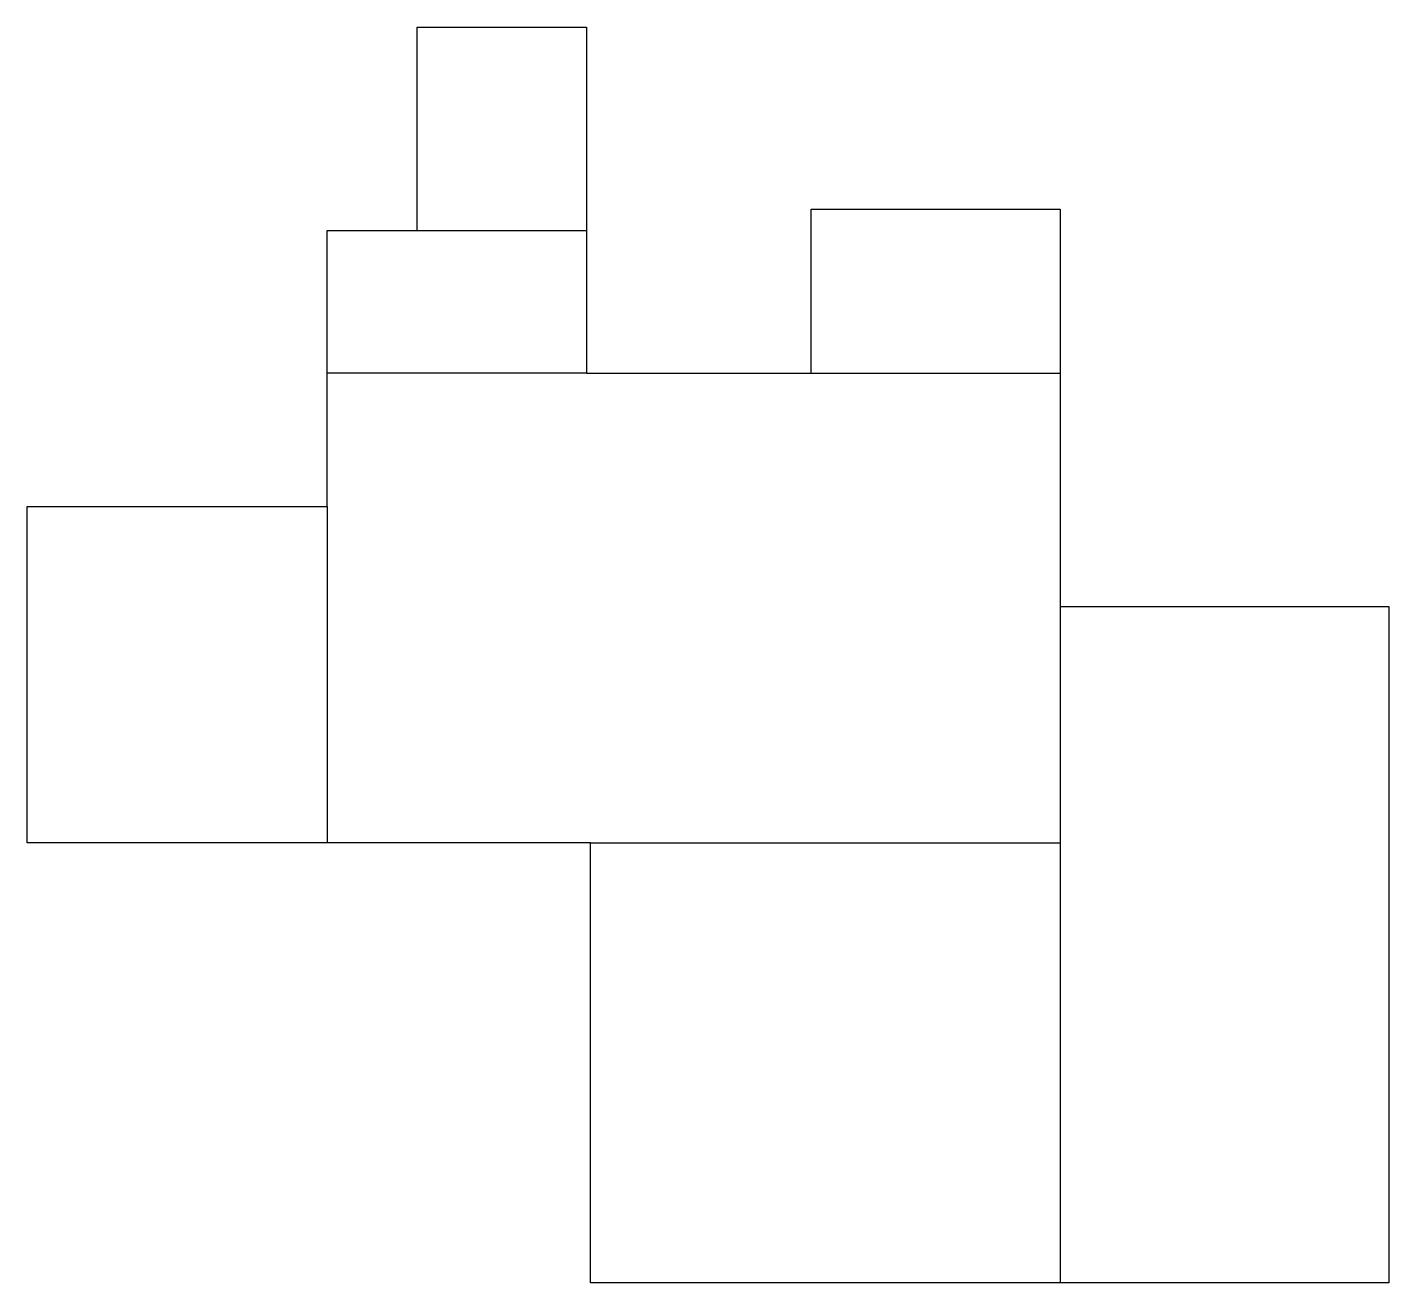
# Model space of a CAD drawing. Header units: millimetres. Extents: x -70 to 52, y -61 to 51.
import ezdxf

# ---------------------------------------------------------------- set-up
doc = ezdxf.new("R2010")
doc.units = ezdxf.units.MM
doc.layers.add('hcd_building_invisible', color=6, linetype='Continuous', true_color=0xff00ff)
doc.layers.add('hcd_building_outline', color=1, linetype='Continuous', true_color=0xff0000)

msp = doc.modelspace()

# ---------------------------------------------------------------- linework, layer by layer
at = {"layer": 'hcd_building_invisible'}
for points in [[(-35.03, 32.47), (-19.91, 32.47)], [(-19.91, 19.75), (-43.04, 19.75)], [(0.12, 19.75), (22.34, 19.75)], [(-43.04, 7.85), (-43.04, -22.17)], [(22.34, -1.08), (22.34, -61.4)], [(-19.55, -22.17), (22.34, -22.17)]]:
    msp.add_lwpolyline(points, dxfattribs=at)
at = {"layer": 'hcd_building_outline'}
msp.add_lwpolyline([(-35.03, 50.59), (-19.91, 50.59), (-19.91, 19.75), (0.12, 19.75), (0.12, 34.36), (22.34, 34.36), (22.34, -1.08), (51.65, -1.08), (51.65, -61.4), (-19.55, -61.4), (-19.55, -22.17), (-69.81, -22.17), (-69.81, 7.85), (-43.04, 7.85), (-43.04, 32.47), (-35.03, 32.47)], close=True, dxfattribs=at)

doc.saveas('drawing.dxf')
